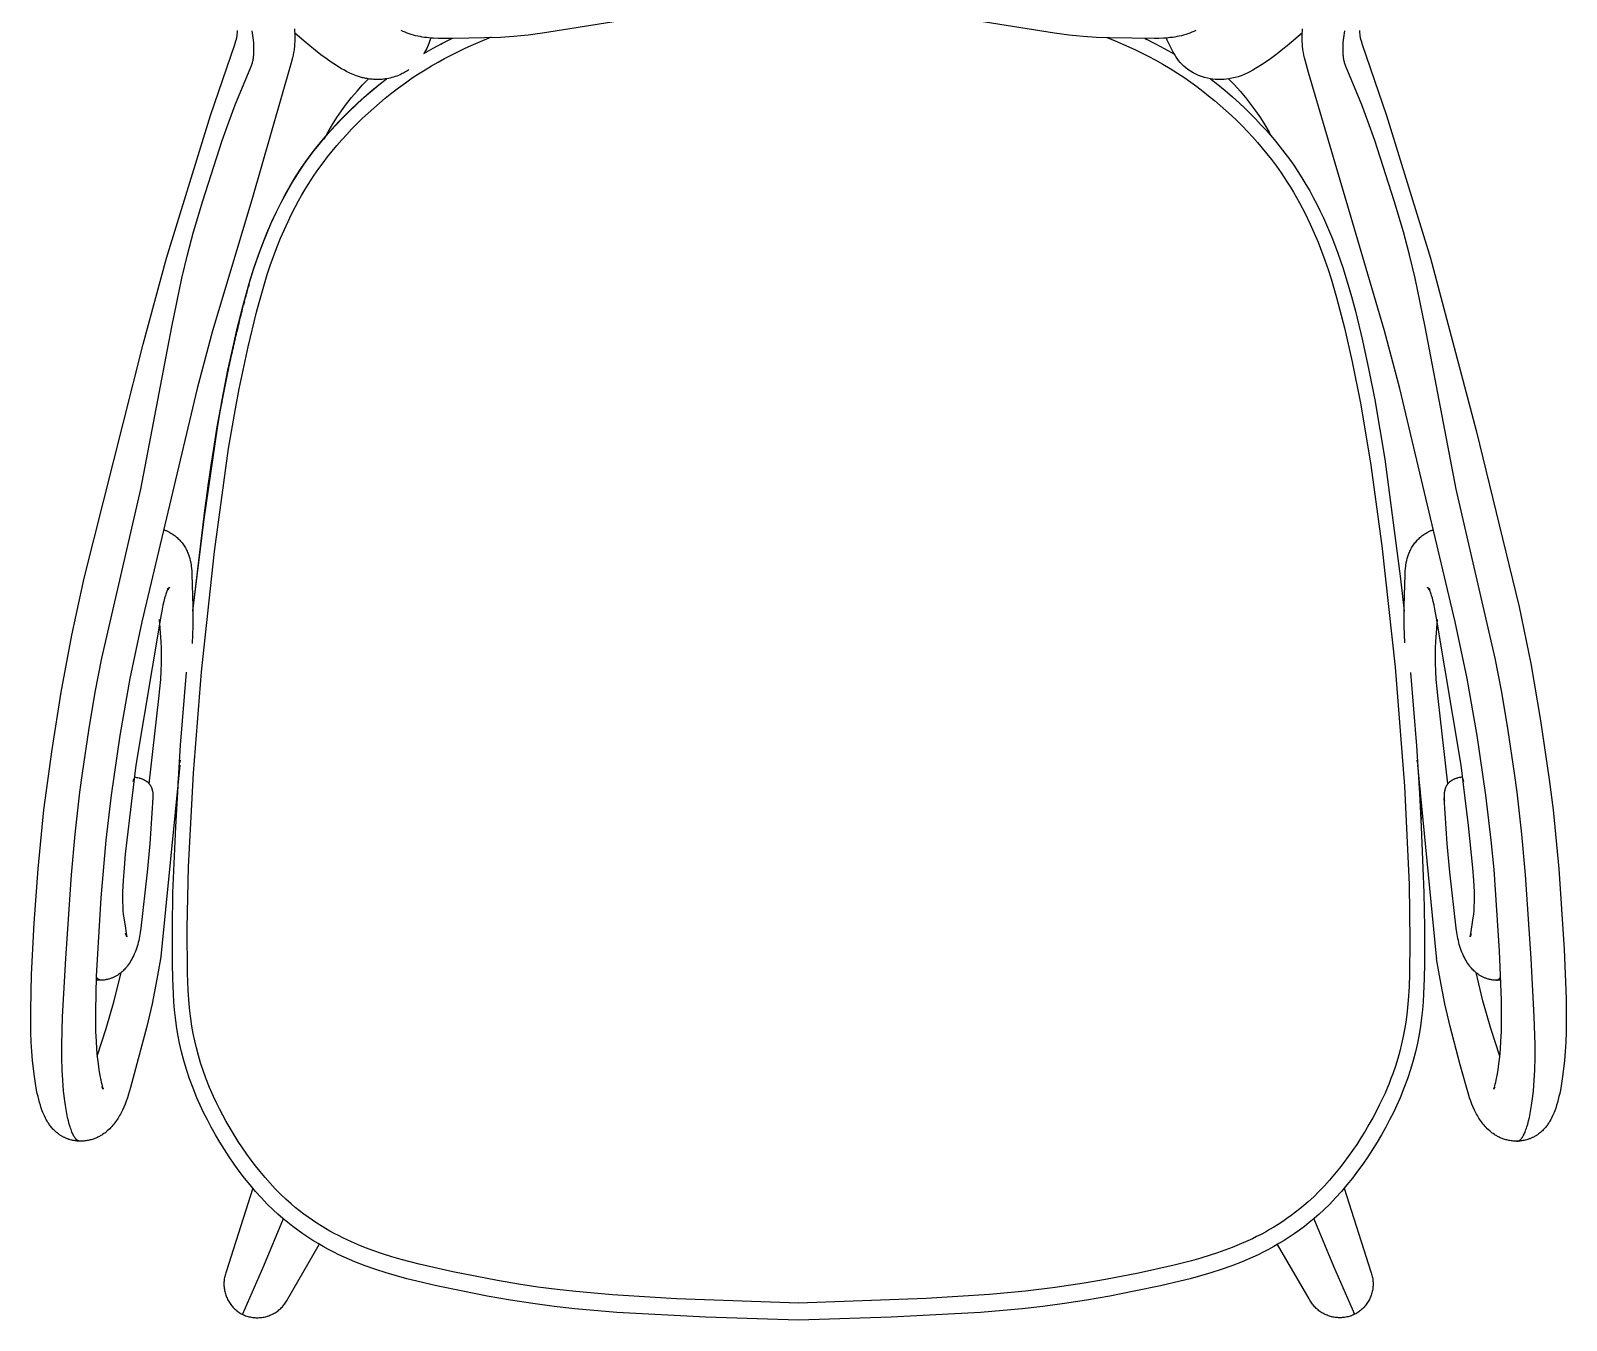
# Model space of a CAD drawing. Header units: millimetres. Extents: x 1933 to 24107, y 1228 to 18074.
# Drawn here: x 10203 to 10724, y 11870 to 12308 of the extents above; entities that cross this region are included whole.
import ezdxf

# ---------------------------------------------------------------- set-up
doc = ezdxf.new("R2010")
doc.units = ezdxf.units.MM
doc.layers.add('1', color=7, linetype='Continuous')

# ---------------------------------------------------------------- blocks, each defined once
blk = doc.blocks.new('Armchair 04_topt_dwgmodels.com')
at = {"color": 0}
for points in [[(-186.9, 437.74), (-186.84, 436.93), (-186.79, 436.1), (-186.76, 435.24), (-186.75, 434.37), (-186.77, 433.45), (-186.82, 432.52), (-186.86, 432.05), (-186.9, 431.57), (-186.96, 431.08), (-187.02, 430.59), (-187.09, 430.12), (-187.17, 429.65), (-187.35, 428.75), (-187.54, 427.89), (-187.96, 426.2), (-201.32, 379.66), (-214.72, 335.22), (-219.91, 315.65), (-238.71, 236.5), (-242.7, 217.21), (-246.11, 197.92), (-249.13, 177.64), (-250.94, 162.36), (-252.63, 142.86), (-254.13, 116.23), (-254.43, 104.34), (-254.42, 100.75), (-254.36, 97.4), (-254.23, 94.3), (-254.04, 91.48), (-253.81, 88.9), (-253.53, 86.55), (-253.24, 84.44), (-252.93, 82.57), (-252.61, 80.96), (-252.45, 80.26), (-252.3, 79.63), (-252.15, 79.08), (-252.01, 78.62), (-251.89, 78.27), (-251.84, 78.14), (-251.8, 78.04), (-251.78, 77.97), (-251.77, 77.95), (-252.22, 78.67)], [(220.67, 78.59), (220.67, 78.58), (220.28, 77.95), (220.29, 77.97), (220.32, 78.04), (220.36, 78.14), (220.4, 78.27), (220.52, 78.62), (220.66, 79.08), (220.81, 79.63), (220.96, 80.26), (221.12, 80.96), (221.44, 82.57), (221.75, 84.44), (222.05, 86.55), (222.32, 88.9), (222.56, 91.48), (222.74, 94.3), (222.87, 97.4), (222.94, 100.75), (222.89, 108.14), (222.24, 124.83), (220.39, 152.44), (219.45, 162.36), (217.65, 177.64), (214.62, 197.92), (211.22, 217.21), (207.22, 236.5), (188.42, 315.65), (183.23, 335.22), (157.38, 422.94), (156.26, 427.04), (156.06, 427.89), (155.86, 428.75), (155.69, 429.65), (155.61, 430.12), (155.53, 430.59), (155.47, 431.08), (155.41, 431.57), (155.37, 432.05), (155.33, 432.52), (155.29, 433.45), (155.27, 434.37), (155.27, 435.24), (155.3, 436.1), (155.35, 436.93), (155.41, 437.74)], [(-64.85, 442.27), (-102.69, 436.22), (-105.14, 435.84), (-107.57, 435.52), (-109.97, 435.27), (-112.34, 435.07), (-116.95, 434.79), (-133.06, 434.44), (-136.44, 434.42), (-138.06, 434.45), (-139.64, 434.52), (-140.43, 434.57), (-141.2, 434.63), (-141.97, 434.71), (-142.73, 434.81), (-143.49, 434.92), (-144.24, 435.05), (-144.99, 435.2), (-145.73, 435.37), (-146.47, 435.57), (-147.19, 435.78), (-147.9, 436.01), (-148.6, 436.26), (-149.27, 436.53), (-149.94, 436.82), (-150.59, 437.12)], [(119.1, 437.12), (118.45, 436.82), (117.79, 436.53), (117.11, 436.26), (116.41, 436.01), (115.7, 435.78), (114.98, 435.57), (114.25, 435.37), (113.51, 435.2), (112.76, 435.05), (112, 434.92), (111.24, 434.81), (110.48, 434.71), (109.71, 434.63), (108.94, 434.57), (108.16, 434.52), (106.57, 434.45), (104.95, 434.42), (89.88, 434.63), (85.46, 434.79), (80.85, 435.07), (78.49, 435.27), (76.09, 435.52), (73.66, 435.84), (71.21, 436.22), (33.36, 442.27)], [(-259.61, 60.26), (-260.02, 60.27), (-260.43, 60.29), (-260.63, 60.31), (-260.84, 60.33), (-261.27, 60.38), (-261.7, 60.45), (-261.91, 60.49), (-262.12, 60.54), (-262.34, 60.58), (-262.55, 60.63), (-262.98, 60.75), (-263.2, 60.82), (-263.41, 60.88), (-263.62, 60.96), (-263.84, 61.03), (-264.05, 61.11), (-264.25, 61.19), (-264.46, 61.28), (-264.66, 61.37), (-264.87, 61.47), (-265.07, 61.56), (-265.27, 61.66), (-265.47, 61.77), (-265.66, 61.88), (-265.86, 61.99), (-266.24, 62.22), (-266.42, 62.34), (-266.61, 62.46), (-266.97, 62.72), (-267.32, 62.99), (-267.65, 63.26), (-267.96, 63.53), (-268.27, 63.82), (-268.57, 64.11), (-268.84, 64.38), (-269.08, 64.65), (-269.33, 64.94), (-269.57, 65.23), (-269.78, 65.5), (-269.98, 65.76), (-270.18, 66.04), (-270.37, 66.32), (-270.54, 66.57), (-270.69, 66.83), (-270.85, 67.09), (-271.15, 67.6), (-271.41, 68.1), (-271.66, 68.6), (-271.88, 69.08), (-272.09, 69.56), (-272.28, 70.02), (-272.47, 70.52), (-272.82, 71.48), (-273.13, 72.44), (-273.41, 73.42), (-273.68, 74.42), (-273.93, 75.44), (-274.16, 76.49), (-274.39, 77.57), (-274.8, 79.84), (-275.17, 82.26), (-275.5, 84.85), (-275.8, 87.65), (-276.04, 90.68), (-276.23, 93.9), (-276.35, 97.3), (-276.41, 104.67), (-276.11, 116.81), (-275.23, 134.28), (-273.92, 152.66), (-271.9, 172.69), (-269.16, 193.13), (-266.04, 212.66), (-262.47, 231.94), (-258.25, 251.33), (-238.26, 330.67), (-230.31, 359.86), (-215.39, 408.33), (-207.14, 432.37), (-206.74, 433.62), (-206.59, 434.14), (-206.53, 434.38), (-206.48, 434.59), (-206.43, 434.8), (-206.39, 435.02), (-206.35, 435.23), (-206.32, 435.44), (-206.26, 435.86), (-206.22, 436.29), (-206.19, 436.71), (-206.18, 437.13)], [(174.69, 437.13), (174.71, 436.71), (174.74, 436.29), (174.78, 435.86), (174.83, 435.44), (174.87, 435.23), (174.9, 435.02), (174.95, 434.8), (174.99, 434.59), (175.04, 434.38), (175.1, 434.14), (175.25, 433.62), (175.65, 432.37), (183.9, 408.33), (198.82, 359.86), (214.29, 301.41), (228.96, 241.61), (232.84, 222.3), (236.15, 202.99), (239.11, 182.97), (240.41, 172.69), (242.43, 152.66), (244.24, 125.45), (244.87, 108.59), (244.92, 100.91), (244.86, 97.3), (244.74, 93.9), (244.56, 90.68), (244.31, 87.65), (244.01, 84.85), (243.68, 82.26), (243.31, 79.84), (242.9, 77.57), (242.68, 76.49), (242.44, 75.44), (242.19, 74.42), (241.93, 73.42), (241.64, 72.44), (241.33, 71.48), (240.99, 70.52), (240.79, 70.02), (240.61, 69.56), (240.39, 69.08), (240.17, 68.6), (239.93, 68.1), (239.66, 67.6), (239.37, 67.09), (239.21, 66.83), (239.05, 66.57), (238.88, 66.32), (238.69, 66.04), (238.49, 65.76), (238.3, 65.5), (238.09, 65.23), (237.85, 64.94), (237.6, 64.65), (237.35, 64.38), (237.08, 64.11), (236.79, 63.82), (236.48, 63.53), (236.17, 63.26), (235.83, 62.99), (235.48, 62.72), (235.12, 62.46), (234.94, 62.34), (234.75, 62.22), (234.37, 61.99), (234.18, 61.88), (233.98, 61.77), (233.78, 61.66), (233.58, 61.56), (233.38, 61.47), (233.18, 61.37), (232.97, 61.28), (232.77, 61.19), (232.56, 61.11), (232.35, 61.03), (232.14, 60.96), (231.92, 60.88), (231.71, 60.82), (231.49, 60.75), (231.06, 60.63), (230.85, 60.58), (230.64, 60.54), (230.43, 60.49), (230.21, 60.45), (229.78, 60.38), (229.35, 60.33), (229.14, 60.31), (228.94, 60.29), (228.54, 60.27), (228.12, 60.26)], [(-259.45, 60.26), (-259.5, 60.26), (-259.54, 60.26), (-259.59, 60.26), (-259.63, 60.26), (-259.68, 60.26), (-259.72, 60.26), (-259.76, 60.27), (-259.81, 60.27), (-259.85, 60.28), (-259.9, 60.28), (-259.94, 60.29), (-259.99, 60.3), (-260.03, 60.31), (-260.08, 60.33), (-260.12, 60.34), (-260.17, 60.36), (-260.21, 60.37), (-260.25, 60.39), (-260.29, 60.4), (-260.33, 60.42), (-260.37, 60.44), (-260.41, 60.46), (-260.45, 60.48), (-260.49, 60.51), (-260.53, 60.53), (-260.57, 60.56), (-260.61, 60.59), (-260.65, 60.61), (-260.69, 60.65), (-260.73, 60.68), (-260.77, 60.71), (-260.81, 60.74), (-260.85, 60.78), (-260.89, 60.82), (-260.93, 60.86), (-260.97, 60.9), (-261.01, 60.94), (-261.05, 60.99), (-261.13, 61.08), (-261.21, 61.18), (-261.29, 61.28), (-261.37, 61.39), (-261.45, 61.51), (-261.53, 61.63), (-261.61, 61.76), (-261.69, 61.89), (-261.77, 62.03), (-261.85, 62.18), (-261.93, 62.33), (-262.09, 62.66), (-262.25, 63), (-262.4, 63.37), (-262.56, 63.77), (-262.71, 64.18), (-262.86, 64.62), (-263.01, 65.09), (-263.31, 66.08), (-263.59, 67.17), (-263.87, 68.35), (-264.13, 69.61), (-264.38, 70.97), (-264.62, 72.41), (-264.84, 73.94), (-265.23, 77.27), (-265.54, 80.92), (-265.73, 84.41), (-265.83, 88.61), (-265.82, 93.05), (-265.56, 102.49), (-264.45, 122.26), (-262.52, 150.59), (-261.29, 164.49), (-259.71, 178.66), (-258.87, 185.09), (-256.72, 199.56), (-254.49, 212.58), (-252.28, 224.14), (-239.01, 281.54), (-228.49, 336.62), (-225.06, 353.06), (-223.16, 361.02), (-221.09, 368.82), (-217.93, 379.37), (-211.38, 399.8), (-209.08, 406.36), (-206.95, 411.96), (-201.66, 424.66), (-201.54, 424.97), (-201.43, 425.26), (-201.33, 425.56), (-201.23, 425.85), (-201.15, 426.15), (-201.07, 426.46), (-200.99, 426.78), (-200.93, 427.1), (-200.87, 427.43), (-200.82, 427.76), (-200.77, 428.11), (-200.73, 428.45), (-200.69, 428.81), (-200.66, 429.17), (-200.62, 429.9), (-200.61, 430.66), (-200.61, 431.43), (-200.64, 432.21), (-200.68, 433.01), (-200.75, 433.81), (-200.84, 434.62), (-200.95, 435.44), (-201.07, 436.25), (-201.22, 437.07)], [(-15.74, 5.31), (-57.18, 6.75), (-78.88, 8.08), (-91.35, 9.2), (-97.68, 9.91), (-104.26, 10.77), (-110.82, 11.76), (-117.95, 12.96), (-133.05, 15.92), (-144.53, 18.52), (-150.63, 20.11), (-153.8, 21.04), (-157.03, 22.06), (-160.22, 23.16), (-162.37, 23.96), (-164.5, 24.8), (-167.49, 26.08), (-170.45, 27.46), (-171.93, 28.21), (-173.4, 28.98), (-174.86, 29.78), (-176.3, 30.61), (-177.82, 31.52), (-179.31, 32.46), (-180.78, 33.44), (-182.23, 34.45), (-183.7, 35.52), (-185.15, 36.63), (-186.57, 37.77), (-187.97, 38.95), (-189.81, 40.6), (-191.61, 42.31), (-193.39, 44.12), (-195.12, 45.99), (-196.85, 47.95), (-198.52, 49.95), (-200.06, 51.9), (-201.56, 53.87), (-203.03, 55.9), (-204.45, 57.95), (-205.93, 60.18), (-207.35, 62.44), (-208.72, 64.69), (-210.03, 66.98), (-211.19, 69.09), (-212.3, 71.23), (-213.34, 73.31), (-214.33, 75.42), (-215.69, 78.5), (-216.93, 81.63), (-217.88, 84.23), (-218.74, 86.86), (-219.49, 89.37), (-220.16, 91.9), (-220.73, 94.34), (-221.24, 96.79), (-221.69, 99.32), (-222.08, 101.87), (-222.39, 104.34), (-222.65, 106.82), (-222.98, 111.34), (-223.21, 117.29), (-223.31, 132.61), (-222.84, 153.37), (-221.16, 185.13), (-218.45, 219.56), (-214.02, 260.39), (-209.21, 295.28), (-206.92, 308.74), (-205.63, 315.55), (-202.59, 329.85), (-199.75, 341.58), (-198.9, 344.8), (-197.08, 351.14), (-196.1, 354.29), (-195.06, 357.43), (-193.98, 360.5), (-192.83, 363.55), (-191.6, 366.62), (-190.29, 369.66), (-188.48, 373.57), (-187.53, 375.5), (-186.54, 377.41), (-185.52, 379.31), (-184.46, 381.19), (-183.36, 383.04), (-182.23, 384.88), (-180.18, 388.02), (-178.55, 390.36), (-177.15, 392.27), (-175.63, 394.25), (-174.06, 396.2), (-172.46, 398.11), (-170.81, 399.99), (-169.09, 401.88), (-167.34, 403.73), (-165.55, 405.55), (-163.72, 407.34), (-161.85, 409.09), (-159.95, 410.81), (-158.02, 412.49), (-156.05, 414.14), (-153.81, 415.93), (-151.53, 417.68), (-149.21, 419.38), (-146.86, 421.02), (-144.71, 422.44), (-142.54, 423.81), (-140.33, 425.14), (-138.11, 426.43), (-135.9, 427.64), (-133.67, 428.81), (-131.42, 429.94), (-129.15, 431.03), (-126.86, 432.07), (-124.55, 433.08), (-119.95, 434.95)], [(-148.03, 423.86), (-148.39, 423.61), (-148.76, 423.37), (-149.13, 423.14), (-149.5, 422.92), (-149.88, 422.71), (-150.26, 422.51), (-150.64, 422.32), (-151.02, 422.14), (-151.57, 421.9), (-152.14, 421.68), (-152.71, 421.48), (-153.27, 421.3), (-153.82, 421.14), (-154.39, 420.99), (-154.95, 420.87), (-155.5, 420.76), (-156.03, 420.68), (-156.58, 420.61), (-157.12, 420.56), (-157.63, 420.52), (-158.13, 420.5), (-158.64, 420.49), (-159.14, 420.49), (-159.61, 420.5), (-160.07, 420.53), (-160.53, 420.57), (-160.98, 420.61), (-161.41, 420.67), (-161.82, 420.73), (-162.23, 420.8), (-162.64, 420.87), (-163.02, 420.95), (-163.39, 421.04), (-163.76, 421.13), (-164.47, 421.32), (-165.11, 421.52), (-165.76, 421.74), (-166.39, 421.97), (-166.95, 422.19), (-167.48, 422.42), (-168.02, 422.67), (-168.55, 422.91), (-169.03, 423.15), (-169.93, 423.63), (-170.87, 424.16), (-171.79, 424.7), (-172.63, 425.22), (-174.36, 426.37), (-176.1, 427.6), (-177.86, 428.91), (-179.7, 430.34), (-183.52, 433.47), (-186.8, 436.3)], [(-140.64, 434.58), (-140.81, 433.97), (-141, 433.36), (-141.22, 432.76), (-141.45, 432.17), (-141.7, 431.58), (-141.97, 431.01), (-142.26, 430.44), (-142.56, 429.88), (-142.89, 429.33)], [(-142.89, 429.33), (-139.76, 431.11), (-136.6, 432.82), (-133.38, 434.43)], [(-137.12, 432.54), (-136.61, 432.81)], [(88.67, 434.87), (91.78, 433.62), (96.38, 431.62), (98.65, 430.56), (100.91, 429.46), (103.14, 428.32), (105.35, 427.13), (107.91, 425.69), (110.43, 424.19), (112.92, 422.63), (115.37, 421.02), (117.44, 419.58), (119.48, 418.1), (121.49, 416.58), (123.48, 415.02), (125.46, 413.4), (127.41, 411.74), (129.32, 410.04), (131.21, 408.31), (133.06, 406.54), (134.87, 404.74), (136.65, 402.9), (138.39, 401.03), (140.06, 399.16), (141.69, 397.26), (143.29, 395.32), (144.84, 393.35), (146.51, 391.12), (148.13, 388.85), (150.21, 385.72), (151.3, 383.99), (152.35, 382.24), (153.38, 380.48), (154.37, 378.69), (156.25, 375.07), (158.02, 371.4), (159.37, 368.36), (160.65, 365.3), (161.84, 362.25), (162.96, 359.18), (164.04, 356.04), (165.06, 352.89), (166.94, 346.53), (169.6, 336.24), (172.25, 324.7), (175.09, 310.63), (178.47, 290.46), (182.3, 262.29), (186.82, 221.14), (189.95, 180.72), (191.55, 147.33), (191.84, 128.15), (191.72, 117.04), (191.56, 112.62), (191.27, 108.12), (191.05, 105.66), (190.77, 103.2), (190.42, 100.68), (190.01, 98.16), (189.54, 95.73), (189.01, 93.31), (188.39, 90.81), (187.7, 88.32), (186.89, 85.72), (186.01, 83.14), (185.39, 81.49), (184.75, 79.85), (184.08, 78.22), (183.38, 76.6), (182.42, 74.51), (181.42, 72.43), (180.34, 70.3), (179.22, 68.2), (177.93, 65.91), (176.6, 63.64), (175.21, 61.38), (173.76, 59.14), (172.36, 57.07), (170.92, 55.02), (169.44, 53.02), (167.92, 51.06), (166.26, 49.01), (164.55, 47.02), (162.84, 45.11), (161.07, 43.26), (159.19, 41.41), (157.25, 39.63), (155.87, 38.43), (154.46, 37.26), (153.01, 36.13), (151.55, 35.03), (150.1, 34), (148.64, 33), (147.15, 32.03), (145.64, 31.1), (144.21, 30.25), (142.75, 29.44), (141.29, 28.65), (139.8, 27.88), (138.34, 27.16), (136.86, 26.47), (133.86, 25.16), (131.44, 24.17), (128.98, 23.25), (126.51, 22.38), (124.02, 21.57), (120.84, 20.6), (117.64, 19.7), (111.77, 18.21), (99.72, 15.53), (88.44, 13.32), (81.21, 12.06), (71.34, 10.58), (61.37, 9.36), (49.15, 8.21), (27.58, 6.85), (-15.74, 5.31)], [(101.85, 434.43), (102.38, 434.18)], [(101.9, 434.43), (105.27, 432.73), (108.59, 430.94), (111.87, 429.06)], [(101.9, 434.43), (102.52, 434.12)], [(227.97, 60.26), (228.01, 60.26), (228.06, 60.26), (228.1, 60.26), (228.14, 60.26), (228.19, 60.26), (228.23, 60.26), (228.28, 60.27), (228.32, 60.27), (228.37, 60.28), (228.41, 60.28), (228.46, 60.29), (228.5, 60.3), (228.55, 60.31), (228.59, 60.33), (228.64, 60.34), (228.68, 60.36), (228.72, 60.37), (228.76, 60.39), (228.8, 60.4), (228.84, 60.42), (228.88, 60.44), (228.92, 60.46), (228.96, 60.48), (229, 60.51), (229.04, 60.53), (229.08, 60.56), (229.12, 60.59), (229.16, 60.61), (229.2, 60.65), (229.24, 60.68), (229.28, 60.71), (229.32, 60.74), (229.36, 60.78), (229.4, 60.82), (229.44, 60.86), (229.48, 60.9), (229.52, 60.94), (229.56, 60.99), (229.64, 61.08), (229.72, 61.18), (229.8, 61.28), (229.88, 61.39), (229.96, 61.51), (230.05, 61.63), (230.13, 61.76), (230.21, 61.89), (230.29, 62.03), (230.37, 62.18), (230.44, 62.33), (230.6, 62.66), (230.76, 63), (230.92, 63.37), (231.07, 63.77), (231.23, 64.18), (231.38, 64.62), (231.53, 65.09), (231.82, 66.08), (232.11, 67.17), (232.38, 68.35), (232.65, 69.61), (232.9, 70.97), (233.13, 72.41), (233.35, 73.94), (233.75, 77.27), (234.06, 80.92), (234.24, 84.41), (234.34, 88.61), (234.34, 93.05), (234.07, 102.49), (232.97, 122.26), (231.03, 150.59), (229.8, 164.49), (228.23, 178.66), (227.39, 185.09), (225.23, 199.56), (223.01, 212.58), (220.79, 224.14), (207.52, 281.54), (197, 336.62), (193.57, 353.06), (191.68, 361.02), (189.6, 368.82), (186.44, 379.37), (179.89, 399.8), (177.59, 406.36), (175.47, 411.96), (170.17, 424.66), (170.05, 424.97), (169.94, 425.26), (169.84, 425.56), (169.74, 425.85), (169.66, 426.15), (169.58, 426.46), (169.51, 426.78), (169.44, 427.1), (169.38, 427.43), (169.33, 427.76), (169.28, 428.11), (169.24, 428.45), (169.21, 428.81), (169.18, 429.17), (169.14, 429.9), (169.12, 430.66), (169.12, 431.43), (169.15, 432.21), (169.2, 433.01), (169.27, 433.81), (169.35, 434.62), (169.46, 435.44), (169.59, 436.25), (169.73, 437.07)], [(-221.4, 240.14), (-217.64, 271.43), (-214.81, 291.67), (-211.41, 311.84), (-209.43, 321.88), (-207.23, 331.88), (-204.83, 341.79), (-203.53, 346.72), (-202.13, 351.62), (-200.61, 356.49), (-198.97, 361.29), (-197.18, 366.04), (-195.23, 370.75), (-194.18, 373.08), (-193.1, 375.39), (-191.97, 377.68), (-190.8, 379.94), (-189.58, 382.17), (-188.32, 384.38), (-187, 386.57), (-185.64, 388.73), (-184.22, 390.86), (-182.75, 392.97), (-181.23, 395.04), (-179.68, 397.08), (-178.08, 399.08), (-176.43, 401.04), (-174.75, 402.98), (-173.03, 404.88), (-171.27, 406.75), (-169.47, 408.59), (-167.65, 410.39), (-165.79, 412.15), (-163.32, 414.39), (-160.81, 416.57), (-158.25, 418.69), (-155.63, 420.74)], [(-221.4, 240.14), (-216.12, 282.7), (-213.05, 302.62), (-210.53, 316.41), (-207.47, 330.85), (-204.59, 342.72), (-203.73, 345.99), (-201.87, 352.48), (-200.86, 355.71), (-199.79, 358.93), (-198.67, 362.1), (-197.49, 365.25), (-196.22, 368.42), (-194.87, 371.57), (-192.98, 375.63), (-191.99, 377.64), (-190.96, 379.63), (-189.89, 381.61), (-188.79, 383.57), (-187.65, 385.51), (-186.47, 387.43), (-184.32, 390.71), (-182.61, 393.16), (-181.15, 395.16), (-179.56, 397.22), (-177.93, 399.26), (-176.25, 401.25), (-174.54, 403.21), (-172.76, 405.17), (-170.94, 407.09), (-169.08, 408.98), (-167.18, 410.83), (-165.24, 412.65), (-163.27, 414.44), (-161.27, 416.18), (-158.84, 418.2)], [(-221.4, 240.12), (-217.14, 275.2), (-215.1, 289.7), (-212.73, 304.47), (-209.85, 319.8), (-206.26, 336), (-204.54, 342.9), (-202.61, 349.95), (-201.54, 353.52), (-200.4, 357.11), (-199.16, 360.71), (-197.84, 364.32), (-196.41, 367.94), (-194.87, 371.55), (-193.2, 375.15), (-191.41, 378.74), (-189.49, 382.31), (-187.42, 385.86), (-186.33, 387.62), (-185.2, 389.38), (-184.03, 391.12), (-182.81, 392.86), (-181.58, 394.56), (-180.3, 396.25), (-178.98, 397.93), (-177.62, 399.6), (-174.81, 402.89), (-171.87, 406.1), (-168.8, 409.23), (-165.63, 412.27), (-162.37, 415.21), (-159.02, 418.04)], [(-176.78, 400.27), (-175.43, 402.76), (-174, 405.2), (-172.48, 407.59), (-170.88, 409.92), (-169.21, 412.2), (-167.46, 414.43), (-165.63, 416.59), (-163.73, 418.69), (-161.76, 420.72)], [(-156.15, 420.34), (-155.62, 420.74)], [(124.1, 420.75), (124.54, 420.41)], [(124.14, 420.74), (126.66, 418.77), (129.14, 416.73), (131.56, 414.64), (133.94, 412.49), (135.8, 410.74), (137.62, 408.95), (139.41, 407.14), (141.16, 405.29), (142.88, 403.41), (144.56, 401.5), (146.2, 399.54), (147.81, 397.56), (149.38, 395.53), (150.9, 393.48), (152.37, 391.39), (153.8, 389.26), (155.18, 387.1), (156.52, 384.91), (157.8, 382.69), (159.04, 380.45), (160.23, 378.18), (161.38, 375.87), (162.48, 373.54), (163.54, 371.19), (164.56, 368.82), (165.54, 366.43), (167.36, 361.63), (169.03, 356.76), (170.57, 351.83), (172, 346.85), (173.32, 341.88), (175.74, 331.91), (177.93, 321.91), (179.92, 311.86), (183.33, 291.64), (188.69, 251.02), (189.91, 240.14)], [(124.14, 420.74), (124.55, 420.43)], [(130.27, 420.72), (132.25, 418.67), (134.16, 416.56), (136, 414.39), (137.76, 412.15), (139.45, 409.85), (141.05, 407.5), (142.57, 405.09), (144.01, 402.64), (144.76, 401.26)], [(-202.34, 350.19), (-202.19, 350.71)], [(-204.09, 343.95), (-203.95, 344.48)], [(-203.9, 344.64), (-203.76, 345.17)], [(-203.38, 346.55), (-203.24, 347.07)], [(-203.04, 347.76), (-202.89, 348.29)], [(-205.47, 338.57), (-205.34, 339.1)], [(-205.29, 339.26), (-205.16, 339.79)], [(-205.12, 339.96), (-204.99, 340.49)], [(-204.95, 340.65), (-204.81, 341.18)], [(-204.77, 341.34), (-204.63, 341.87)], [(-204.59, 342.03), (-204.45, 342.56)], [(-206.68, 333.54), (-206.56, 334.07)], [(-206.52, 334.24), (-206.39, 334.77)], [(-206.35, 334.93), (-206.02, 336.32)], [(-205.98, 336.49), (-205.85, 337.02)], [(-205.81, 337.18), (-205.68, 337.71)], [(-205.64, 337.88), (-205.51, 338.41)], [(-207.92, 328.17), (-207.76, 328.87)], [(-207.72, 329.03), (-207.6, 329.56)], [(-207.56, 329.73), (-207.4, 330.43)], [(-207.37, 330.59), (-207.24, 331.12)], [(-207.21, 331.29), (-207.08, 331.82)], [(-207.05, 331.98), (-206.88, 332.68)], [(-206.84, 332.84), (-206.72, 333.38)], [(-209.12, 322.62), (-208.98, 323.32)], [(-208.94, 323.48), (-208.64, 324.88)], [(-208.6, 325.05), (-208.3, 326.44)], [(-208.26, 326.61), (-208.11, 327.31)], [(-208.07, 327.47), (-207.95, 328)], [(-211.04, 313.08), (-209.34, 321.59)], [(-209.31, 321.75), (-209.16, 322.45)], [(-211.21, 312.21), (-211.08, 312.92)], [(-212.26, 306.49), (-211.6, 310.14)], [(-211.57, 310.31), (-211.24, 312.05)], [(-212.96, 302.51), (-212.29, 306.33)], [(-221.31, 240.25), (-217.56, 271.35), (-212.98, 302.34)], [(-231.25, 267.75), (-231.04, 267.67), (-230.82, 267.59), (-230.61, 267.51), (-230.39, 267.42), (-230.18, 267.33), (-229.98, 267.24), (-229.77, 267.14), (-229.57, 267.04), (-229.38, 266.94), (-229.18, 266.83), (-228.78, 266.6), (-228.4, 266.37), (-228.04, 266.13), (-227.7, 265.88), (-227.35, 265.62), (-227.02, 265.35), (-226.71, 265.08), (-226.41, 264.8), (-226.12, 264.51), (-225.83, 264.2), (-225.55, 263.89), (-225.27, 263.57), (-225.01, 263.25), (-224.76, 262.92), (-224.52, 262.59), (-224.3, 262.24), (-224.07, 261.89), (-223.86, 261.54), (-223.67, 261.18), (-223.48, 260.81), (-223.3, 260.44), (-223.13, 260.06), (-222.98, 259.7), (-222.85, 259.36), (-222.72, 258.99), (-222.61, 258.63), (-222.5, 258.31), (-222.42, 257.99), (-222.25, 257.31), (-222.18, 257.01), (-222.06, 256.41), (-221.96, 255.82), (-221.89, 255.25), (-221.82, 254.7), (-221.72, 253.63), (-221.66, 252.59), (-221.42, 241.78), (-221.41, 235.06), (-221.59, 229.15)], [(190.09, 229.32), (189.92, 235.06), (189.93, 241.78), (190.18, 252.59), (190.24, 253.63), (190.33, 254.7), (190.4, 255.25), (190.48, 255.82), (190.58, 256.41), (190.69, 257.01), (190.76, 257.31), (190.93, 257.99), (191.02, 258.31), (191.12, 258.63), (191.24, 258.99), (191.37, 259.36), (191.5, 259.7), (191.65, 260.06), (191.81, 260.44), (191.99, 260.81), (192.18, 261.18), (192.38, 261.54), (192.59, 261.89), (192.81, 262.24), (193.04, 262.59), (193.27, 262.92), (193.52, 263.25), (193.79, 263.57), (194.06, 263.89), (194.34, 264.2), (194.63, 264.51), (194.93, 264.8), (195.23, 265.08), (195.54, 265.35), (195.87, 265.62), (196.21, 265.88), (196.55, 266.13), (196.91, 266.37), (197.3, 266.6), (197.69, 266.83), (197.89, 266.94), (198.09, 267.04), (198.29, 267.14), (198.49, 267.24), (198.7, 267.33), (198.91, 267.42), (199.12, 267.51), (199.33, 267.59), (199.55, 267.67), (199.77, 267.75)], [(-230.09, 247.56), (-229.97, 247.64), (-229.83, 247.74), (-229.71, 247.82), (-229.62, 247.9), (-229.45, 248.04), (-229.39, 248.09), (-229.32, 248.16), (-229.29, 248.18), (-229.28, 248.19), (-229.28, 248.2), (-229.28, 248.2), (-229.28, 248.2), (-229.28, 248.2), (-229.28, 248.2), (-229.28, 248.2), (-229.28, 248.2), (-229.28, 248.2), (-229.28, 248.2), (-229.28, 248.2), (-229.28, 248.2), (-229.28, 248.2), (-229.28, 248.2), (-229.28, 248.2), (-229.28, 248.19), (-229.29, 248.18), (-229.34, 248.14), (-229.42, 248.04), (-229.66, 247.74), (-229.91, 247.42), (-229.97, 247.34), (-230, 247.29), (-230.01, 247.27), (-230.02, 247.26), (-230.04, 247.24), (-230.04, 247.23), (-230.05, 247.2), (-230.1, 247.1), (-230.14, 247.03), (-230.22, 246.83), (-230.32, 246.57), (-230.44, 246.25), (-230.56, 245.88), (-230.69, 245.45), (-230.97, 244.49), (-231.25, 243.38), (-231.53, 242.14), (-231.81, 240.79), (-232.37, 237.78), (-240.68, 187.82), (-241.99, 177.57), (-244.3, 157.64), (-244.73, 153.04), (-245.04, 148.75), (-245.21, 144.85), (-245.24, 143.08), (-245.23, 141.42), (-245.18, 139.91), (-245.09, 138.52), (-244.97, 137.23), (-244.82, 136), (-244.28, 132.53), (-243.98, 130.75), (-243.85, 130.13), (-243.77, 129.74), (-243.74, 129.63), (-243.74, 129.63), (-243.74, 129.63), (-243.74, 129.63)], [(212.25, 129.63), (212.25, 129.63), (212.25, 129.63), (212.25, 129.63), (212.25, 129.63), (212.28, 129.74), (212.37, 130.13), (212.49, 130.75), (212.98, 133.64), (213.33, 136), (213.48, 137.23), (213.6, 138.52), (213.69, 139.91), (213.74, 141.42), (213.75, 143.08), (213.73, 144.85), (213.56, 148.75), (213.24, 153.04), (211.72, 167.41), (210.5, 177.57), (209.19, 187.82), (200.89, 237.78), (200.32, 240.79), (200.04, 242.14), (199.76, 243.38), (199.48, 244.49), (199.21, 245.45), (199.08, 245.88), (198.95, 246.25), (198.84, 246.57), (198.73, 246.83), (198.65, 247.03), (198.62, 247.1), (198.57, 247.2), (198.56, 247.23), (198.55, 247.24), (198.54, 247.26), (198.53, 247.27), (198.52, 247.29), (198.48, 247.34), (198.42, 247.42), (198.17, 247.74), (197.93, 248.04), (197.85, 248.14), (197.81, 248.18), (197.8, 248.19), (197.79, 248.2), (197.79, 248.2), (197.79, 248.2), (197.79, 248.2), (197.79, 248.2), (197.79, 248.2), (197.79, 248.2), (197.79, 248.2), (197.79, 248.2), (197.79, 248.2), (197.79, 248.2), (197.79, 248.2), (197.79, 248.2), (197.79, 248.2), (197.8, 248.19), (197.81, 248.18), (197.83, 248.16), (197.91, 248.09), (197.96, 248.04), (198.13, 247.9), (198.23, 247.82), (198.34, 247.74), (198.48, 247.64), (198.6, 247.56), (198.72, 247.48)], [(-236.22, 181.57), (-232.9, 210.42), (-232.52, 213.75), (-232.26, 216.86), (-232.09, 219.78), (-232, 222.51), (-231.99, 225.09), (-232.04, 227.53), (-232.14, 229.83), (-232.66, 237.3)], [(204.73, 181.57), (201.41, 210.42), (201.04, 213.75), (200.77, 216.86), (200.6, 219.78), (200.52, 222.51), (200.51, 225.09), (200.56, 227.53), (200.66, 229.83), (201.18, 237.3)], [(-227.07, 169.77), (-225.51, 194.62), (-223.47, 219.44)], [(192, 219.26), (194.04, 194.36), (195.6, 169.43)], [(-225.83, 187.87), (-232.28, 122.89), (-232.38, 122.16)], [(-225.65, 189.6), (-225.74, 188.75)], [(194.16, 189.6), (194.25, 188.75)], [(194.35, 187.87), (200.79, 122.89), (200.89, 122.16)], [(-241.59, 182.34), (-241.44, 183.19)], [(-241.32, 183.86), (-240.88, 183.79), (-240.45, 183.71), (-240.04, 183.62), (-239.63, 183.52), (-239.44, 183.47), (-239.25, 183.41), (-239.06, 183.35), (-238.88, 183.29), (-238.7, 183.22), (-238.53, 183.16), (-238.36, 183.09), (-238.19, 183.01), (-238.04, 182.94), (-237.88, 182.86), (-237.73, 182.78), (-237.59, 182.7), (-237.45, 182.62), (-237.31, 182.53), (-237.18, 182.44), (-237.05, 182.35), (-236.92, 182.25), (-236.81, 182.15), (-236.69, 182.05), (-236.58, 181.95), (-236.47, 181.85), (-236.37, 181.74), (-236.27, 181.63), (-236.18, 181.52), (-236.09, 181.41), (-236, 181.29), (-235.92, 181.17), (-235.84, 181.05), (-235.76, 180.93), (-235.69, 180.8), (-235.62, 180.67), (-235.55, 180.54), (-235.49, 180.41), (-235.43, 180.28), (-235.38, 180.14), (-235.33, 180.01), (-235.28, 179.87), (-235.23, 179.73), (-235.19, 179.59), (-235.15, 179.44), (-235.12, 179.3), (-235.08, 179.15), (-235.05, 179.01), (-235.03, 178.86), (-235, 178.71), (-234.98, 178.55), (-234.96, 178.4), (-234.95, 178.24), (-234.92, 177.93), (-234.91, 177.61), (-234.9, 177.29), (-234.91, 176.97), (-234.92, 176.66), (-234.95, 176.35), (-234.98, 176.04), (-235.01, 175.73)], [(-241.21, 183.84), (-240.4, 183.7)], [(-226.38, 180.94), (-226.29, 182.5)], [(209.83, 183.86), (209.39, 183.79), (208.96, 183.71), (208.55, 183.62), (208.15, 183.52), (207.95, 183.47), (207.76, 183.41), (207.57, 183.35), (207.39, 183.29), (207.21, 183.22), (207.04, 183.16), (206.87, 183.09), (206.71, 183.01), (206.55, 182.94), (206.39, 182.86), (206.24, 182.78), (206.1, 182.7), (205.96, 182.62), (205.82, 182.53), (205.69, 182.44), (205.56, 182.35), (205.44, 182.25), (205.32, 182.15), (205.2, 182.05), (205.09, 181.95), (204.99, 181.85), (204.88, 181.74), (204.78, 181.63), (204.69, 181.52), (204.6, 181.41), (204.51, 181.29), (204.43, 181.17), (204.35, 181.05), (204.27, 180.93), (204.2, 180.8), (204.13, 180.67), (204.07, 180.54), (204.01, 180.41), (203.95, 180.28), (203.89, 180.14), (203.84, 180.01), (203.79, 179.87), (203.75, 179.73), (203.7, 179.59), (203.67, 179.44), (203.63, 179.3), (203.6, 179.15), (203.57, 179.01), (203.54, 178.86), (203.52, 178.71), (203.49, 178.55), (203.48, 178.4), (203.46, 178.24), (203.43, 177.93), (203.42, 177.61), (203.42, 177.29), (203.42, 176.97), (203.44, 176.66), (203.46, 176.35), (203.49, 176.04), (203.53, 175.73)], [(208.91, 183.7), (209.73, 183.84)], [(210.1, 182.34), (209.96, 183.19)], [(-15.74, -0.51), (-47.23, 0.51), (-77.47, 2.14), (-91.63, 3.39), (-98.73, 4.19), (-105.99, 5.16), (-113.51, 6.32), (-121.39, 7.69), (-129.72, 9.31), (-138.61, 11.21), (-145.27, 12.74), (-148.7, 13.6), (-152.18, 14.54), (-155.69, 15.57), (-159.24, 16.71), (-162.81, 17.97), (-166.39, 19.36), (-168.18, 20.11), (-169.97, 20.9), (-171.75, 21.73), (-173.53, 22.6), (-175.31, 23.52), (-177.08, 24.48), (-178.84, 25.49), (-180.59, 26.54), (-182.33, 27.65), (-184.06, 28.81), (-185.77, 30.02), (-187.47, 31.29), (-189.16, 32.62), (-190.82, 34), (-192.47, 35.45), (-194.1, 36.96), (-196.12, 38.94), (-198.1, 41.02), (-200.04, 43.18), (-201.93, 45.42), (-203.78, 47.72), (-205.58, 50.08), (-207.32, 52.5), (-209, 54.95), (-210.63, 57.43), (-212.19, 59.94), (-213.67, 62.46), (-215.09, 64.99), (-216.43, 67.52), (-217.7, 70.03), (-218.88, 72.53), (-219.97, 74.99), (-221.3, 78.24), (-222.48, 81.43), (-223.51, 84.55), (-224.42, 87.62), (-225.19, 90.62), (-225.86, 93.57), (-226.42, 96.47), (-226.88, 99.32), (-227.26, 102.12), (-227.56, 104.87), (-227.79, 107.58), (-227.97, 110.24), (-228.19, 115.46), (-228.28, 120.54), (-228.31, 132.82), (-228.1, 144.52), (-227.19, 166.9), (-226.39, 180.77)], [(194.92, 180.59), (195.7, 166.9), (196.61, 144.52), (196.82, 132.82), (196.8, 120.54), (196.7, 115.46), (196.48, 110.24), (196.31, 107.58), (196.07, 104.87), (195.77, 102.12), (195.39, 99.32), (194.93, 96.47), (194.37, 93.57), (193.71, 90.62), (192.93, 87.62), (192.03, 84.55), (190.99, 81.43), (189.81, 78.24), (188.49, 74.99), (187.39, 72.53), (186.21, 70.03), (184.95, 67.52), (183.61, 64.99), (182.19, 62.46), (180.7, 59.94), (179.14, 57.43), (177.52, 54.95), (175.83, 52.5), (174.09, 50.08), (172.29, 47.72), (170.45, 45.42), (168.55, 43.18), (166.61, 41.02), (164.63, 38.94), (162.62, 36.96), (160.99, 35.45), (159.34, 34), (157.67, 32.62), (155.99, 31.29), (154.29, 30.02), (152.57, 28.81), (150.84, 27.65), (149.1, 26.54), (147.35, 25.49), (145.59, 24.48), (143.82, 23.52), (142.05, 22.6), (140.27, 21.73), (138.48, 20.9), (136.69, 20.11), (134.9, 19.36), (131.32, 17.97), (127.76, 16.71), (124.21, 15.57), (120.69, 14.54), (117.21, 13.6), (113.79, 12.74), (107.13, 11.21), (98.23, 9.31), (89.9, 7.69), (82.02, 6.32), (74.51, 5.16), (67.25, 4.19), (60.14, 3.39), (45.99, 2.14), (15.74, 0.51), (-15.74, -0.51)], [(194.81, 182.33), (194.9, 180.94)], [(-234.92, 176.71), (-235.96, 161.13), (-236.84, 151.5), (-239.04, 132.51), (-239.25, 131.06), (-239.48, 129.67), (-239.61, 128.99), (-239.75, 128.32), (-239.91, 127.65), (-240.08, 126.99), (-240.27, 126.33), (-240.48, 125.66), (-240.72, 125), (-240.97, 124.35), (-241.23, 123.74), (-241.52, 123.13), (-241.81, 122.55), (-242.09, 122.02), (-242.39, 121.52), (-242.68, 121.04), (-242.98, 120.58), (-243.3, 120.12), (-243.64, 119.65), (-243.82, 119.42), (-244.04, 119.16), (-244.26, 118.91), (-244.49, 118.65), (-244.74, 118.38), (-245.01, 118.11), (-245.3, 117.84), (-245.61, 117.57), (-245.78, 117.43), (-245.94, 117.3), (-246.11, 117.17), (-246.49, 116.89), (-246.68, 116.76), (-246.87, 116.63), (-247.07, 116.51), (-247.26, 116.39), (-247.47, 116.27), (-247.69, 116.15), (-247.92, 116.03), (-248.15, 115.92), (-248.39, 115.81), (-248.62, 115.71), (-248.85, 115.61), (-249.09, 115.52), (-249.34, 115.43), (-249.59, 115.35), (-249.85, 115.27), (-250.11, 115.2), (-250.38, 115.14), (-250.64, 115.08), (-250.91, 115.03), (-251.18, 114.98), (-251.45, 114.94), (-251.72, 114.91), (-252, 114.88), (-252.33, 114.86), (-252.67, 114.85)], [(221.18, 114.85), (220.85, 114.86), (220.52, 114.88), (220.24, 114.91), (219.96, 114.94), (219.69, 114.98), (219.42, 115.03), (219.16, 115.08), (218.89, 115.14), (218.63, 115.2), (218.37, 115.27), (218.11, 115.35), (217.85, 115.43), (217.61, 115.52), (217.37, 115.61), (217.13, 115.71), (216.9, 115.81), (216.67, 115.92), (216.43, 116.03), (216.2, 116.15), (215.98, 116.27), (215.78, 116.39), (215.58, 116.51), (215.39, 116.63), (215.2, 116.76), (215, 116.89), (214.63, 117.17), (214.46, 117.3), (214.29, 117.43), (214.13, 117.57), (213.82, 117.84), (213.53, 118.11), (213.26, 118.38), (213.01, 118.65), (212.77, 118.91), (212.55, 119.16), (212.34, 119.42), (212.16, 119.65), (211.81, 120.12), (211.49, 120.58), (211.19, 121.04), (210.9, 121.52), (210.61, 122.02), (210.32, 122.55), (210.03, 123.13), (209.75, 123.74), (209.49, 124.35), (209.23, 125), (209, 125.66), (208.79, 126.33), (208.6, 126.99), (208.42, 127.65), (208.27, 128.32), (208.12, 128.99), (207.99, 129.67), (207.76, 131.06), (207.55, 132.51), (205.35, 151.5), (204.47, 161.13), (203.43, 176.71)], [(-243.74, 129.63), (-244.28, 130.83)], [(212.68, 130.63), (212.25, 129.63)], [(-232.38, 122.13), (-233.54, 115.25), (-235.21, 106.86), (-236.96, 99.22), (-242.51, 78.53), (-243.18, 76.19), (-243.55, 75.02), (-243.96, 73.86), (-244.38, 72.77), (-244.81, 71.75), (-245.25, 70.77), (-245.49, 70.29), (-245.72, 69.85), (-245.96, 69.41), (-246.21, 68.95), (-246.47, 68.51), (-246.73, 68.09), (-246.99, 67.68), (-247.28, 67.26), (-247.58, 66.83), (-247.87, 66.44), (-248.18, 66.05), (-248.52, 65.64), (-248.87, 65.24), (-249.22, 64.86), (-249.58, 64.5), (-249.99, 64.11), (-250.42, 63.72), (-250.63, 63.54), (-250.84, 63.37), (-251.06, 63.2), (-251.29, 63.03), (-251.53, 62.85), (-252.06, 62.49), (-252.31, 62.33), (-252.57, 62.17), (-252.83, 62.02), (-253.1, 61.87), (-253.38, 61.73), (-253.67, 61.58), (-253.98, 61.44), (-254.3, 61.3), (-254.61, 61.17), (-254.92, 61.06), (-255.23, 60.95), (-255.55, 60.84), (-255.88, 60.75), (-256.22, 60.66), (-256.58, 60.57), (-256.93, 60.5), (-257.28, 60.44), (-257.63, 60.38), (-258, 60.34), (-258.36, 60.3), (-258.73, 60.28), (-259.11, 60.26), (-259.51, 60.26), (-259.61, 60.26)], [(228.12, 60.26), (228.02, 60.26), (227.62, 60.26), (227.24, 60.28), (226.88, 60.3), (226.51, 60.34), (226.15, 60.38), (225.79, 60.44), (225.44, 60.5), (225.09, 60.57), (224.73, 60.66), (224.39, 60.75), (224.06, 60.84), (223.75, 60.95), (223.43, 61.06), (223.12, 61.17), (222.81, 61.3), (222.5, 61.44), (222.18, 61.58), (221.89, 61.73), (221.61, 61.87), (221.35, 62.02), (221.09, 62.17), (220.83, 62.33), (220.57, 62.49), (220.04, 62.85), (219.8, 63.03), (219.57, 63.2), (219.36, 63.37), (219.15, 63.54), (218.94, 63.72), (218.51, 64.11), (218.1, 64.5), (217.73, 64.86), (217.39, 65.24), (217.03, 65.64), (216.69, 66.05), (216.39, 66.44), (216.1, 66.83), (215.8, 67.26), (215.51, 67.68), (215.24, 68.09), (214.99, 68.51), (214.73, 68.95), (214.47, 69.41), (214.23, 69.85), (214, 70.29), (213.77, 70.77), (213.32, 71.75), (212.89, 72.77), (212.47, 73.86), (212.07, 75.02), (211.7, 76.19), (208.89, 86.17), (205.47, 99.22), (203.72, 106.86), (202.05, 115.25), (200.89, 122.13)], [(-252.67, 114.85), (-254.18, 114.92)], [(-252.74, 114.85), (-252.8, 114.87), (-252.87, 114.89), (-252.93, 114.91), (-253, 114.94), (-253.06, 114.97), (-253.12, 114.99), (-253.18, 115.03), (-253.25, 115.06), (-253.3, 115.1), (-253.36, 115.14), (-253.42, 115.18), (-253.47, 115.22), (-253.53, 115.26), (-253.58, 115.31), (-253.63, 115.36), (-253.68, 115.4), (-253.72, 115.46), (-253.77, 115.51), (-253.81, 115.56), (-253.85, 115.62), (-253.89, 115.67), (-253.93, 115.73), (-253.96, 115.79), (-254, 115.85), (-254.03, 115.91), (-254.06, 115.98), (-254.08, 116.04), (-254.11, 116.11), (-254.13, 116.17)], [(-253.83, 89.1), (-250.81, 98.45), (-248.12, 107.91), (-245.75, 117.45)], [(222.34, 89.1), (219.32, 98.45), (216.63, 107.91), (214.27, 117.45)], [(222.69, 114.92), (221.18, 114.85)], [(221.25, 114.85), (221.32, 114.87), (221.38, 114.89), (221.45, 114.91), (221.51, 114.94), (221.57, 114.97), (221.64, 114.99), (221.7, 115.03), (221.76, 115.06), (221.82, 115.1), (221.87, 115.14), (221.93, 115.18), (221.99, 115.22), (222.04, 115.26), (222.09, 115.31), (222.14, 115.36), (222.19, 115.4), (222.24, 115.46), (222.28, 115.51), (222.32, 115.56), (222.37, 115.62), (222.41, 115.67), (222.44, 115.73), (222.48, 115.79), (222.51, 115.85), (222.54, 115.91), (222.57, 115.98), (222.6, 116.04), (222.62, 116.11), (222.64, 116.17)], [(-201.04, 44.37), (-210.05, 15.98)], [(169.55, 44.37), (178.56, 15.98)], [(-190.72, 33.92), (-197.33, 17.89), (-204.56, 1.52)], [(159.23, 33.92), (165.84, 17.89), (173.07, 1.52)], [(-189.12, 6.77), (-178.42, 25.25)], [(157.64, 6.77), (146.93, 25.25)], [(-210.05, 15.98), (-210.07, 15.93), (-210.2, 15.55), (-210.33, 15.17), (-210.43, 14.78), (-210.53, 14.39), (-210.61, 14), (-210.68, 13.6), (-210.74, 13.2), (-210.78, 12.8), (-210.8, 12.4), (-210.82, 12), (-210.82, 11.6), (-210.8, 11.2), (-210.77, 10.8), (-210.73, 10.4), (-210.67, 10), (-210.6, 9.6), (-210.52, 9.21), (-210.42, 8.82), (-210.31, 8.44), (-210.19, 8.05), (-210.05, 7.68), (-209.9, 7.3), (-209.74, 6.94), (-209.56, 6.57), (-209.38, 6.22), (-209.18, 5.87), (-208.96, 5.53), (-208.74, 5.19), (-208.51, 4.87), (-208.26, 4.55), (-208, 4.24), (-207.74, 3.94), (-207.46, 3.65), (-207.17, 3.37), (-206.87, 3.1), (-206.57, 2.84), (-206.25, 2.59), (-205.93, 2.35), (-205.6, 2.13), (-205.26, 1.91), (-204.91, 1.71), (-204.56, 1.52)], [(178.56, 15.98), (178.58, 15.93), (178.72, 15.55), (178.84, 15.17), (178.95, 14.78), (179.04, 14.39), (179.13, 14), (179.19, 13.6), (179.25, 13.2), (179.29, 12.8), (179.32, 12.4), (179.33, 12), (179.33, 11.6), (179.31, 11.2), (179.29, 10.8), (179.24, 10.4), (179.19, 10), (179.12, 9.6), (179.03, 9.21), (178.94, 8.82), (178.83, 8.44), (178.7, 8.05), (178.57, 7.68), (178.42, 7.3), (178.25, 6.94), (178.08, 6.57), (177.89, 6.22), (177.69, 5.87), (177.48, 5.53), (177.25, 5.19), (177.02, 4.87), (176.77, 4.55), (176.52, 4.24), (176.25, 3.94), (175.97, 3.65), (175.68, 3.37), (175.39, 3.1), (175.08, 2.84), (174.77, 2.59), (174.44, 2.35), (174.11, 2.13), (173.77, 1.91), (173.43, 1.71), (173.07, 1.52)], [(-204.56, 1.52), (-204.2, 1.35), (-203.83, 1.19), (-203.45, 1.05), (-203.07, 0.92), (-202.69, 0.8), (-202.3, 0.7), (-201.91, 0.61), (-201.52, 0.53), (-201.13, 0.47), (-200.73, 0.42), (-200.33, 0.38), (-199.93, 0.36), (-199.53, 0.35), (-199.13, 0.36), (-198.73, 0.38), (-198.33, 0.41), (-197.93, 0.46), (-197.54, 0.52), (-197.14, 0.59), (-196.75, 0.68), (-196.37, 0.78), (-195.98, 0.9), (-195.6, 1.02), (-195.23, 1.17), (-194.86, 1.32), (-194.49, 1.49), (-194.14, 1.66), (-193.78, 1.86), (-193.44, 2.06), (-193.1, 2.27), (-192.77, 2.5), (-192.45, 2.74), (-192.14, 2.99), (-191.83, 3.25), (-191.54, 3.52), (-191.25, 3.8), (-190.97, 4.09), (-190.71, 4.39), (-190.45, 4.7), (-190.21, 5.01), (-189.97, 5.34), (-189.75, 5.67), (-189.54, 6.01), (-189.34, 6.36), (-189.15, 6.71), (-189.12, 6.77)], [(173.07, 1.52), (172.71, 1.35), (172.34, 1.19), (171.97, 1.05), (171.59, 0.92), (171.2, 0.8), (170.82, 0.7), (170.43, 0.61), (170.04, 0.53), (169.64, 0.47), (169.24, 0.42), (168.84, 0.38), (168.44, 0.36), (168.04, 0.35), (167.64, 0.36), (167.24, 0.38), (166.84, 0.41), (166.45, 0.46), (166.05, 0.52), (165.66, 0.59), (165.27, 0.68), (164.88, 0.78), (164.5, 0.9), (164.12, 1.02), (163.74, 1.17), (163.37, 1.32), (163.01, 1.49), (162.65, 1.66), (162.3, 1.86), (161.95, 2.06), (161.62, 2.27), (161.28, 2.5), (160.96, 2.74), (160.65, 2.99), (160.34, 3.25), (160.05, 3.52), (159.76, 3.8), (159.49, 4.09), (159.22, 4.39), (158.96, 4.7), (158.72, 5.01), (158.49, 5.34), (158.26, 5.67), (158.05, 6.01), (157.85, 6.36), (157.67, 6.71), (157.64, 6.77)], [(-204.56, 1.52), (-204.28, 2.07)], [(173.07, 1.52), (172.79, 2.07)]]:
    blk.add_lwpolyline(points, dxfattribs=at)
blk.add_lwpolyline([(155.31, 436.3), (150.12, 431.9, -0.043387), (138.45, 423.63, -0.093467), (130.33, 420.73, -0.079911), (124.14, 420.74, -0.116026), (116.43, 423.94, -0.109621), (111.87, 429.06, -0.026892), (109.15, 434.58, -3.021311)], format="xyb", dxfattribs=at)

msp = doc.modelspace()

# ---------------------------------------------------------------- block references
at = {"layer": '1', "color": 36}
msp.add_blockref('Armchair 04_topt_dwgmodels.com', (10479.2, 11870.74), dxfattribs=at)

doc.saveas('drawing.dxf')
